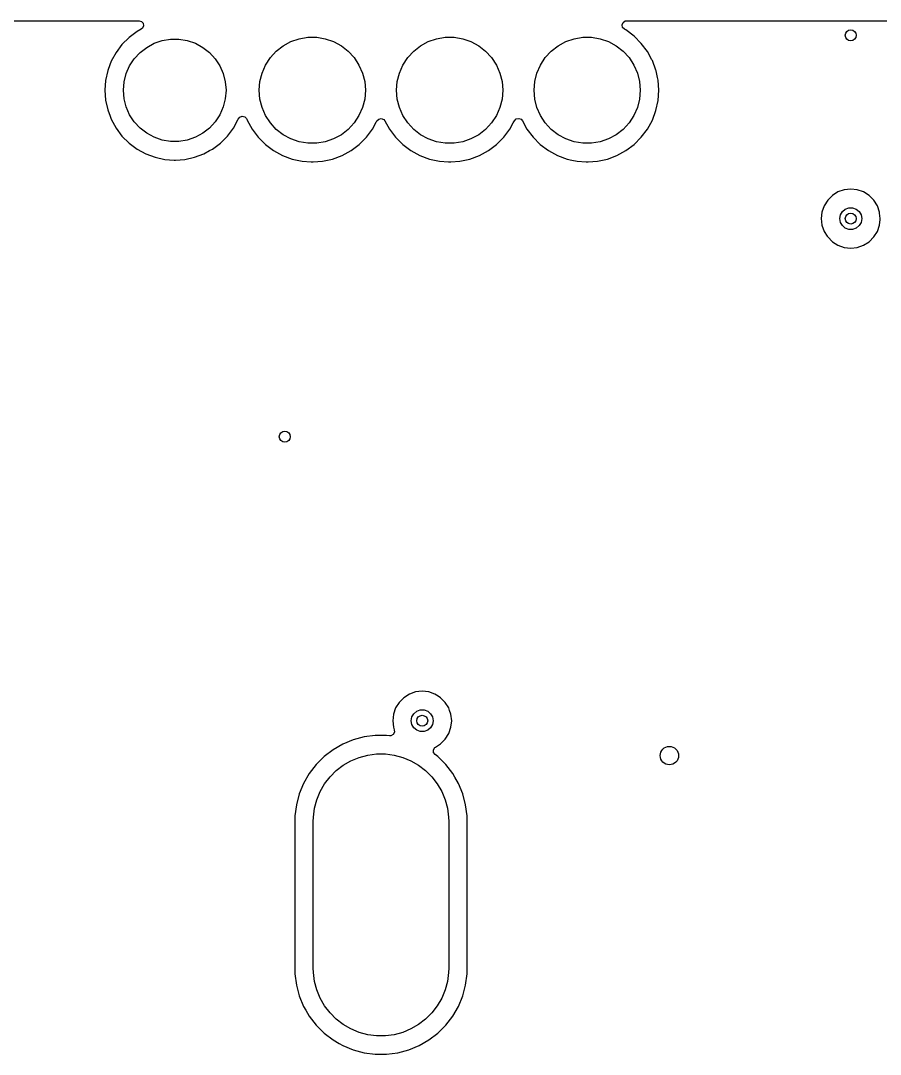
# Model space of a CAD drawing. Extents: x 280 to 530, y -238 to -79.
# Drawn here: x 305.4 to 328.87, y -134.86 to -106.66 of the extents above; entities that cross this region are included whole.
import ezdxf

# ---------------------------------------------------------------- set-up
doc = ezdxf.new("R2010")
doc.units = 0
doc.layers.add('BLACK', color=7, linetype='CONTINUOUS')

msp = doc.modelspace()

# ---------------------------------------------------------------- linework, layer by layer
at = {"layer": 'BLACK', "linetype": 'CONTINUOUS'}
for p, q in [((296.358926, -106.6605), (308.632266, -106.6605)), ((308.632266, -106.6605), (308.699305, -106.680185)), ((308.725979, -106.865703), (308.691693, -106.893332)), ((308.699305, -106.680185), (308.74506, -106.732989)), ((308.755004, -106.802147), (308.725979, -106.865703)), ((308.74506, -106.732989), (308.755004, -106.802147)), ((321.818378, -106.775653), (321.842795, -106.710189)), ((321.833229, -106.843926), (321.818378, -106.775653)), ((321.882635, -106.893332), (321.833229, -106.843926)), ((321.842795, -106.710189), (321.898729, -106.668318)), ((321.898729, -106.668318), (321.942062, -106.6605)), ((321.942062, -106.6605), (334.607092, -106.6605)), ((308.357247, -107.120038), (308.165038, -107.312247)), ((308.357259, -107.120028), (308.357247, -107.120038)), ((308.574891, -106.95711), (308.357259, -107.120028)), ((308.574892, -106.957109), (308.574891, -106.95711)), ((308.691693, -106.893332), (308.574892, -106.957109)), ((312.777542, -107.232129), (313.004046, -107.15437)), ((313.004046, -107.15437), (313.24026, -107.114952)), ((313.24026, -107.114952), (313.47974, -107.114952)), ((313.47974, -107.114952), (313.715954, -107.15437)), ((313.715954, -107.15437), (313.942458, -107.232129)), ((316.527542, -107.232129), (316.754046, -107.15437)), ((316.754046, -107.15437), (316.99026, -107.114952)), ((316.99026, -107.114952), (317.22974, -107.114952)), ((317.22974, -107.114952), (317.465954, -107.15437)), ((317.465954, -107.15437), (317.692458, -107.232129)), ((320.282542, -107.232129), (320.509046, -107.15437)), ((320.509046, -107.15437), (320.74526, -107.114952)), ((320.74526, -107.114952), (320.98474, -107.114952)), ((320.98474, -107.114952), (321.220954, -107.15437)), ((321.220954, -107.15437), (321.447458, -107.232129)), ((321.922207, -106.91494), (321.882635, -106.893332)), ((321.922215, -106.914945), (321.922207, -106.91494)), ((322.14556, -107.082138), (321.922215, -106.914945)), ((322.145578, -107.082154), (322.14556, -107.082138)), ((322.342845, -107.279421), (322.145578, -107.082154)), ((308.165028, -107.312259), (308.00211, -107.529891)), ((308.165038, -107.312247), (308.165028, -107.312259)), ((308.656806, -107.529987), (308.839273, -107.387967)), ((308.839273, -107.387967), (309.042626, -107.277917)), ((309.042626, -107.277917), (309.26132, -107.20284)), ((309.26132, -107.20284), (309.489389, -107.164782)), ((309.489389, -107.164782), (309.720611, -107.164782)), ((309.720611, -107.164782), (309.94868, -107.20284)), ((309.94868, -107.20284), (310.167374, -107.277917)), ((310.167374, -107.277917), (310.370727, -107.387967)), ((310.370727, -107.387967), (310.553194, -107.529987)), ((312.377942, -107.4932), (312.566925, -107.346109)), ((312.566925, -107.346109), (312.777542, -107.232129)), ((313.942458, -107.232129), (314.153075, -107.346109)), ((314.153075, -107.346109), (314.342058, -107.4932)), ((316.127942, -107.4932), (316.316925, -107.346109)), ((316.316925, -107.346109), (316.527542, -107.232129)), ((317.692458, -107.232129), (317.903075, -107.346109)), ((317.903075, -107.346109), (318.092058, -107.4932)), ((319.882942, -107.4932), (320.071925, -107.346109)), ((320.071925, -107.346109), (320.282542, -107.232129)), ((321.447458, -107.232129), (321.658075, -107.346109)), ((321.658075, -107.346109), (321.847058, -107.4932)), ((322.342861, -107.279439), (322.342845, -107.279421)), ((322.510054, -107.502784), (322.342861, -107.279439)), ((308.002109, -107.529892), (307.87183, -107.76848)), ((308.00211, -107.529891), (308.002109, -107.529892)), ((308.373737, -107.893674), (308.500203, -107.700102)), ((308.500203, -107.700102), (308.656806, -107.529987)), ((310.553194, -107.529987), (310.709797, -107.700102)), ((310.709797, -107.700102), (310.836263, -107.893674)), ((312.084763, -107.869876), (312.215746, -107.669392)), ((312.215746, -107.669392), (312.377942, -107.4932)), ((314.342058, -107.4932), (314.504254, -107.669392)), ((314.504254, -107.669392), (314.635237, -107.869876)), ((315.834763, -107.869876), (315.965746, -107.669392)), ((315.965746, -107.669392), (316.127942, -107.4932)), ((318.092058, -107.4932), (318.254254, -107.669392)), ((318.254254, -107.669392), (318.385237, -107.869876)), ((319.589763, -107.869876), (319.720746, -107.669392)), ((319.720746, -107.669392), (319.882942, -107.4932)), ((321.847058, -107.4932), (322.009254, -107.669392)), ((322.009254, -107.669392), (322.140237, -107.869876)), ((322.510059, -107.502792), (322.510054, -107.502784)), ((322.634065, -107.729892), (322.510059, -107.502792)), ((307.836045, -107.864425), (307.776825, -108.023199)), ((307.87183, -107.76848), (307.836045, -107.864425)), ((308.280856, -108.105421), (308.373737, -107.893674)), ((310.836263, -107.893674), (310.929144, -108.105421)), ((311.988565, -108.089186), (312.084763, -107.869876)), ((314.635237, -107.869876), (314.731435, -108.089186)), ((315.738565, -108.089186), (315.834763, -107.869876)), ((318.385237, -107.869876), (318.481435, -108.089186)), ((319.493565, -108.089186), (319.589763, -107.869876)), ((322.140237, -107.869876), (322.236435, -108.089186)), ((322.643769, -107.747663), (322.634065, -107.729892)), ((322.741271, -108.009077), (322.643769, -107.747663)), ((307.776823, -108.023206), (307.71904, -108.288832)), ((307.776824, -108.023202), (307.776823, -108.023206)), ((307.776825, -108.023199), (307.776824, -108.023202)), ((308.224094, -108.329568), (308.280856, -108.105421)), ((310.929144, -108.105421), (310.985906, -108.329568)), ((311.929776, -108.321338), (311.988565, -108.089186)), ((314.731435, -108.089186), (314.790224, -108.321338)), ((315.679776, -108.321338), (315.738565, -108.089186)), ((318.481435, -108.089186), (318.540224, -108.321338)), ((319.434776, -108.321338), (319.493565, -108.089186)), ((322.236435, -108.089186), (322.295224, -108.321338)), ((322.745463, -108.028347), (322.741271, -108.009077)), ((322.786007, -108.214726), (322.745463, -108.028347)), ((322.800578, -108.281706), (322.786007, -108.214726)), ((322.820482, -108.56), (322.800578, -108.281706)), ((307.719039, -108.288839), (307.699645, -108.559998)), ((307.699645, -108.559998), (307.699645, -108.560001)), ((307.699645, -108.560001), (307.719039, -108.83116)), ((307.71904, -108.288832), (307.719039, -108.288839)), ((308.205, -108.56), (308.224094, -108.329568)), ((308.224094, -108.790432), (308.205, -108.56)), ((310.985906, -108.329568), (311.005, -108.56)), ((311.005, -108.56), (310.985906, -108.790432)), ((311.91, -108.56), (311.929776, -108.321338)), ((311.929776, -108.798662), (311.91, -108.56)), ((314.790224, -108.321338), (314.81, -108.56)), ((314.81, -108.56), (314.790224, -108.798662)), ((315.66, -108.56), (315.679776, -108.321338)), ((315.679776, -108.798662), (315.66, -108.56)), ((318.540224, -108.321338), (318.56, -108.56)), ((318.56, -108.56), (318.540224, -108.798662)), ((319.415, -108.56), (319.434776, -108.321338)), ((319.434776, -108.798662), (319.415, -108.56)), ((322.295224, -108.321338), (322.315, -108.56)), ((322.315, -108.56), (322.295224, -108.798662)), ((322.800578, -108.838294), (322.820482, -108.56)), ((307.719039, -108.83116), (307.71904, -108.831167)), ((307.71904, -108.831167), (307.776823, -109.096793)), ((308.280856, -109.014579), (308.224094, -108.790432)), ((310.985906, -108.790432), (310.929144, -109.014579)), ((311.988565, -109.030814), (311.929776, -108.798662)), ((314.790224, -108.798662), (314.731435, -109.030814)), ((315.738565, -109.030814), (315.679776, -108.798662)), ((318.540224, -108.798662), (318.481435, -109.030814)), ((319.493565, -109.030814), (319.434776, -108.798662)), ((322.295224, -108.798662), (322.236435, -109.030814)), ((322.741271, -109.110923), (322.800578, -108.838294)), ((307.776823, -109.096793), (307.776825, -109.096801)), ((307.776825, -109.096801), (307.840394, -109.267236)), ((308.373737, -109.226326), (308.280856, -109.014579)), ((310.929144, -109.014579), (310.836263, -109.226326)), ((312.084763, -109.250124), (311.988565, -109.030814)), ((314.731435, -109.030814), (314.635237, -109.250124)), ((315.834763, -109.250124), (315.738565, -109.030814)), ((318.481435, -109.030814), (318.385237, -109.250124)), ((319.589763, -109.250124), (319.493565, -109.030814)), ((322.236435, -109.030814), (322.140237, -109.250124)), ((322.643769, -109.372337), (322.741271, -109.110923)), ((307.840394, -109.267236), (307.87183, -109.351519)), ((307.87183, -109.351519), (308.002109, -109.590107)), ((308.500203, -109.419898), (308.373737, -109.226326)), ((310.836263, -109.226326), (310.709797, -109.419898)), ((311.207887, -109.590113), (311.338172, -109.351513)), ((311.338172, -109.351513), (311.339636, -109.347587)), ((311.339636, -109.347587), (311.381505, -109.291654)), ((311.381505, -109.291654), (311.446969, -109.267236)), ((311.446969, -109.267236), (311.515243, -109.282087)), ((311.515243, -109.282087), (311.564649, -109.331491)), ((311.564649, -109.331491), (311.572, -109.347587)), ((311.572, -109.347587), (311.581231, -109.372338)), ((311.581231, -109.372338), (311.581233, -109.372342)), ((311.581233, -109.372342), (311.71494, -109.617207)), ((312.215746, -109.450608), (312.084763, -109.250124)), ((314.635237, -109.250124), (314.504254, -109.450608)), ((315.107375, -109.429828), (315.126168, -109.395414)), ((315.126168, -109.395414), (315.175573, -109.346009)), ((315.175573, -109.346009), (315.243846, -109.331157)), ((315.243846, -109.331157), (315.30931, -109.355574)), ((315.30931, -109.355574), (315.343832, -109.395414)), ((315.343832, -109.395414), (315.46494, -109.617207)), ((315.965746, -109.450608), (315.834763, -109.250124)), ((318.385237, -109.250124), (318.254254, -109.450608)), ((318.845533, -109.451518), (318.878668, -109.390836)), ((318.878668, -109.390836), (318.928073, -109.341431)), ((318.928073, -109.341431), (318.996346, -109.326579)), ((318.996346, -109.326579), (319.061811, -109.350996)), ((319.061811, -109.350996), (319.096332, -109.390836)), ((319.096332, -109.390836), (319.21994, -109.617207)), ((319.720746, -109.450608), (319.589763, -109.250124)), ((322.140237, -109.250124), (322.009254, -109.450608)), ((322.510056, -109.617213), (322.643769, -109.372337)), ((308.002109, -109.590107), (308.00211, -109.590108)), ((308.00211, -109.590108), (308.002113, -109.590113)), ((308.002113, -109.590113), (308.165029, -109.807742)), ((308.656806, -109.590013), (308.500203, -109.419898)), ((308.839273, -109.732033), (308.656806, -109.590013)), ((310.553194, -109.590013), (310.370727, -109.732033)), ((310.709797, -109.419898), (310.553194, -109.590013)), ((311.044971, -109.807742), (311.207887, -109.590113)), ((311.71494, -109.617207), (311.714945, -109.617215)), ((311.714945, -109.617215), (311.882138, -109.84056)), ((312.377942, -109.6268), (312.215746, -109.450608)), ((312.566925, -109.773891), (312.377942, -109.6268)), ((314.342058, -109.6268), (314.153075, -109.773891)), ((314.504254, -109.450608), (314.342058, -109.6268)), ((314.837855, -109.840568), (315.005056, -109.617213)), ((315.005056, -109.617213), (315.107375, -109.429828)), ((315.46494, -109.617207), (315.464945, -109.617215)), ((315.464945, -109.617215), (315.632138, -109.84056)), ((316.127942, -109.6268), (315.965746, -109.450608)), ((316.316925, -109.773891), (316.127942, -109.6268)), ((318.092058, -109.6268), (317.903075, -109.773891)), ((318.254254, -109.450608), (318.092058, -109.6268)), ((318.587855, -109.840568), (318.755056, -109.617213)), ((318.755056, -109.617213), (318.845533, -109.451518)), ((319.21994, -109.617207), (319.219945, -109.617215)), ((319.219945, -109.617215), (319.387138, -109.84056)), ((319.882942, -109.6268), (319.720746, -109.450608)), ((320.071925, -109.773891), (319.882942, -109.6268)), ((321.847058, -109.6268), (321.658075, -109.773891)), ((322.009254, -109.450608), (321.847058, -109.6268)), ((322.342855, -109.840568), (322.510056, -109.617213)), ((308.165029, -109.807742), (308.165033, -109.807746)), ((308.165033, -109.807746), (308.165038, -109.807752)), ((308.165038, -109.807752), (308.357247, -109.999961)), ((309.042626, -109.842083), (308.839273, -109.732033)), ((309.26132, -109.91716), (309.042626, -109.842083)), ((309.489389, -109.955218), (309.26132, -109.91716)), ((309.720611, -109.955218), (309.489389, -109.955218)), ((309.94868, -109.91716), (309.720611, -109.955218)), ((310.167374, -109.842083), (309.94868, -109.91716)), ((310.370727, -109.732033), (310.167374, -109.842083)), ((310.852742, -109.999971), (311.044971, -109.807742)), ((311.882138, -109.84056), (311.882154, -109.840578)), ((311.882154, -109.840578), (312.079421, -110.037845)), ((312.777542, -109.887871), (312.566925, -109.773891)), ((313.004046, -109.96563), (312.777542, -109.887871)), ((313.24026, -110.005048), (313.004046, -109.96563)), ((313.715954, -109.96563), (313.47974, -110.005048)), ((313.942458, -109.887871), (313.715954, -109.96563)), ((314.153075, -109.773891), (313.942458, -109.887871)), ((314.640568, -110.037855), (314.837855, -109.840568)), ((315.632138, -109.84056), (315.632154, -109.840578)), ((315.632154, -109.840578), (315.829421, -110.037845)), ((316.527542, -109.887871), (316.316925, -109.773891)), ((316.754046, -109.96563), (316.527542, -109.887871)), ((316.99026, -110.005048), (316.754046, -109.96563)), ((317.465954, -109.96563), (317.22974, -110.005048)), ((317.692458, -109.887871), (317.465954, -109.96563)), ((317.903075, -109.773891), (317.692458, -109.887871)), ((318.390568, -110.037855), (318.587855, -109.840568)), ((319.387138, -109.84056), (319.387154, -109.840578)), ((319.387154, -109.840578), (319.584421, -110.037845)), ((320.282542, -109.887871), (320.071925, -109.773891)), ((320.509046, -109.96563), (320.282542, -109.887871)), ((320.74526, -110.005048), (320.509046, -109.96563)), ((321.220954, -109.96563), (320.98474, -110.005048)), ((321.447458, -109.887871), (321.220954, -109.96563)), ((321.658075, -109.773891), (321.447458, -109.887871)), ((322.145568, -110.037855), (322.342855, -109.840568)), ((308.357247, -109.999961), (308.357253, -109.999966)), ((308.357253, -109.999966), (308.357258, -109.999971)), ((308.357258, -109.999971), (308.574887, -110.162887)), ((308.574887, -110.162887), (308.574891, -110.162889)), ((308.574891, -110.162889), (308.574892, -110.16289)), ((308.574892, -110.16289), (308.813481, -110.293169)), ((310.396519, -110.293169), (310.557886, -110.205056)), ((310.557886, -110.205056), (310.635113, -110.162887)), ((310.635113, -110.162887), (310.852742, -109.999971)), ((312.079421, -110.037845), (312.079439, -110.037861)), ((312.079439, -110.037861), (312.302784, -110.205054)), ((312.302784, -110.205054), (312.302792, -110.205059)), ((312.302792, -110.205059), (312.547657, -110.338766)), ((313.47974, -110.005048), (313.24026, -110.005048)), ((314.172337, -110.338769), (314.417213, -110.205056)), ((314.417213, -110.205056), (314.640568, -110.037855)), ((315.829421, -110.037845), (315.829439, -110.037861)), ((315.829439, -110.037861), (316.052784, -110.205054)), ((316.052784, -110.205054), (316.052792, -110.205059)), ((316.052792, -110.205059), (316.297657, -110.338766)), ((317.22974, -110.005048), (316.99026, -110.005048)), ((317.922337, -110.338769), (318.167213, -110.205056)), ((318.167213, -110.205056), (318.390568, -110.037855)), ((319.584421, -110.037845), (319.584439, -110.037861)), ((319.584439, -110.037861), (319.807784, -110.205054)), ((319.807784, -110.205054), (319.807792, -110.205059)), ((319.807792, -110.205059), (320.052657, -110.338766)), ((320.98474, -110.005048), (320.74526, -110.005048)), ((321.677337, -110.338769), (321.922213, -110.205056)), ((321.922213, -110.205056), (322.145568, -110.037855)), ((308.813481, -110.293169), (308.81348, -110.293169)), ((308.81348, -110.293169), (308.813484, -110.29317)), ((308.813484, -110.29317), (308.813487, -110.293172)), ((308.813487, -110.293172), (309.068199, -110.388175)), ((309.068199, -110.388175), (309.33384, -110.445961)), ((309.33384, -110.445961), (309.585605, -110.463967)), ((309.585605, -110.463967), (309.604999, -110.465355)), ((309.604999, -110.465355), (309.605, -110.465355)), ((309.605, -110.465355), (309.605001, -110.465355)), ((309.605001, -110.465355), (309.6231, -110.46406)), ((309.6231, -110.46406), (309.87616, -110.445961)), ((309.87616, -110.445961), (310.141801, -110.388175)), ((310.141801, -110.388175), (310.396513, -110.293172)), ((310.396513, -110.293172), (310.396517, -110.293169)), ((310.396517, -110.293169), (310.396519, -110.293169)), ((312.547657, -110.338766), (312.547661, -110.338768)), ((312.547661, -110.338768), (312.547663, -110.338769)), ((312.547663, -110.338769), (312.809077, -110.436271)), ((312.809077, -110.436271), (312.942774, -110.465355)), ((312.942774, -110.465355), (313.0817, -110.495577)), ((313.0817, -110.495577), (313.081702, -110.495577)), ((313.081702, -110.495577), (313.081706, -110.495578)), ((313.081706, -110.495578), (313.329014, -110.513265)), ((313.329014, -110.513265), (313.359999, -110.515482)), ((313.359999, -110.515482), (313.36, -110.515482)), ((313.36, -110.515482), (313.360001, -110.515482)), ((313.360001, -110.515482), (313.387881, -110.513487)), ((313.387881, -110.513487), (313.638294, -110.495578)), ((313.638294, -110.495578), (313.910923, -110.436271)), ((313.910923, -110.436271), (314.172337, -110.338769)), ((316.297657, -110.338766), (316.297661, -110.338768)), ((316.297661, -110.338768), (316.297663, -110.338769)), ((316.297663, -110.338769), (316.559077, -110.436271)), ((316.559077, -110.436271), (316.692774, -110.465355)), ((316.692774, -110.465355), (316.8317, -110.495577)), ((316.8317, -110.495577), (316.831702, -110.495577)), ((316.831702, -110.495577), (316.831706, -110.495578)), ((316.831706, -110.495578), (317.079014, -110.513265)), ((317.079014, -110.513265), (317.109999, -110.515482)), ((317.109999, -110.515482), (317.11, -110.515482)), ((317.11, -110.515482), (317.110001, -110.515482)), ((317.110001, -110.515482), (317.137881, -110.513487)), ((317.137881, -110.513487), (317.388294, -110.495578)), ((317.388294, -110.495578), (317.660923, -110.436271)), ((317.660923, -110.436271), (317.922337, -110.338769)), ((320.052657, -110.338766), (320.052661, -110.338768)), ((320.052661, -110.338768), (320.052663, -110.338769)), ((320.052663, -110.338769), (320.314077, -110.436271)), ((320.314077, -110.436271), (320.447774, -110.465355)), ((320.447774, -110.465355), (320.5867, -110.495577)), ((320.5867, -110.495577), (320.586702, -110.495577)), ((320.586702, -110.495577), (320.586706, -110.495578)), ((320.586706, -110.495578), (320.834014, -110.513265)), ((320.834014, -110.513265), (320.864999, -110.515482)), ((320.864999, -110.515482), (320.865, -110.515482)), ((320.865, -110.515482), (320.865001, -110.515482)), ((320.865001, -110.515482), (320.892881, -110.513487)), ((320.892881, -110.513487), (321.143294, -110.495578)), ((321.143294, -110.495578), (321.415923, -110.436271)), ((321.415923, -110.436271), (321.677337, -110.338769)), ((327.710476, -111.334211), (327.557737, -111.430184)), ((327.880745, -111.274631), (327.710476, -111.334211)), ((327.88075, -111.27463), (327.880745, -111.274631)), ((328.059996, -111.254435), (327.88075, -111.27463)), ((328.060004, -111.254435), (328.059996, -111.254435)), ((328.239249, -111.27463), (328.060004, -111.254435)), ((328.239254, -111.274631), (328.239249, -111.27463)), ((328.409523, -111.334211), (328.239254, -111.274631)), ((328.562262, -111.430184), (328.409523, -111.334211)), ((327.430184, -111.557737), (327.334211, -111.710476)), ((327.557737, -111.430184), (327.430184, -111.557737)), ((328.689816, -111.557738), (328.562262, -111.430184)), ((328.785789, -111.710478), (328.689816, -111.557738)), ((327.27463, -111.88075), (327.254435, -112.059996)), ((327.274631, -111.880745), (327.27463, -111.88075)), ((327.334211, -111.710476), (327.274631, -111.880745)), ((327.778092, -111.957394), (327.830187, -111.867164)), ((327.830187, -111.867164), (327.91, -111.800192)), ((327.91, -111.800192), (328.007906, -111.764558)), ((328.007906, -111.764558), (328.112094, -111.764558)), ((328.112094, -111.764558), (328.21, -111.800192)), ((328.21, -111.800192), (328.289813, -111.867164)), ((328.289813, -111.867164), (328.341908, -111.957394)), ((328.845368, -111.880745), (328.785789, -111.710478)), ((328.845369, -111.88075), (328.845368, -111.880745)), ((328.848664, -111.909996), (328.845369, -111.88075)), ((328.865565, -112.059996), (328.848664, -111.909996)), ((327.254435, -112.059996), (327.254435, -112.060003)), ((327.254435, -112.060003), (327.27463, -112.239249)), ((327.76, -112.06), (327.778092, -111.957394)), ((327.778092, -112.162606), (327.76, -112.06)), ((327.830187, -112.252836), (327.778092, -112.162606)), ((328.341908, -112.162606), (328.289813, -112.252836)), ((328.341908, -111.957394), (328.36, -112.06)), ((328.36, -112.06), (328.341908, -112.162606)), ((328.845368, -112.239255), (328.862269, -112.089254)), ((328.862269, -112.089254), (328.865565, -112.060003)), ((328.865565, -112.060003), (328.865565, -112.059996)), ((327.27463, -112.239249), (327.274631, -112.239254)), ((327.274631, -112.239254), (327.334211, -112.409523)), ((327.334211, -112.409523), (327.41608, -112.539815)), ((327.91, -112.319808), (327.830187, -112.252836)), ((328.007906, -112.355442), (327.91, -112.319808)), ((328.112094, -112.355442), (328.007906, -112.355442)), ((328.21, -112.319808), (328.112094, -112.355442)), ((328.289813, -112.252836), (328.21, -112.319808)), ((328.689816, -112.562262), (328.785789, -112.409522)), ((328.785789, -112.409522), (328.845368, -112.239255)), ((327.41608, -112.539815), (327.430184, -112.562262)), ((327.430184, -112.562262), (327.557738, -112.689816)), ((327.557738, -112.689816), (327.710478, -112.785789)), ((327.710478, -112.785789), (327.880745, -112.845368)), ((328.239255, -112.845368), (328.409522, -112.785789)), ((328.409522, -112.785789), (328.562262, -112.689816)), ((328.562262, -112.689816), (328.689816, -112.562262)), ((327.880745, -112.845368), (327.88075, -112.845369)), ((327.88075, -112.845369), (328.059996, -112.865565)), ((328.059996, -112.865565), (328.06, -112.865565)), ((328.06, -112.865565), (328.060004, -112.865565)), ((328.060004, -112.865565), (328.239249, -112.845369)), ((328.239249, -112.845369), (328.239252, -112.845368)), ((328.239252, -112.845368), (328.239255, -112.845368)), ((315.857737, -125.130184), (315.730184, -125.257737)), ((316.010476, -125.034211), (315.857737, -125.130184)), ((316.180745, -124.974631), (316.010476, -125.034211)), ((316.18075, -124.97463), (316.180745, -124.974631)), ((316.359996, -124.954435), (316.18075, -124.97463)), ((316.360004, -124.954435), (316.359996, -124.954435)), ((316.539249, -124.97463), (316.360004, -124.954435)), ((316.539254, -124.974631), (316.539249, -124.97463)), ((316.709523, -125.034211), (316.539254, -124.974631)), ((316.799212, -125.090567), (316.709523, -125.034211)), ((316.862262, -125.130184), (316.799212, -125.090567)), ((316.989816, -125.257738), (316.862262, -125.130184)), ((315.634211, -125.410476), (315.574631, -125.580745)), ((315.730184, -125.257737), (315.634211, -125.410476)), ((316.21, -125.500192), (316.307906, -125.464558)), ((316.307906, -125.464558), (316.412094, -125.464558)), ((316.412094, -125.464558), (316.51, -125.500192)), ((317.085789, -125.410478), (316.989816, -125.257738)), ((317.110376, -125.480745), (317.085789, -125.410478)), ((317.145368, -125.580745), (317.110376, -125.480745)), ((315.57463, -125.58075), (315.554435, -125.759996)), ((315.554435, -125.759996), (315.554435, -125.760003)), ((315.554435, -125.760003), (315.57463, -125.939249)), ((315.574631, -125.580745), (315.57463, -125.58075)), ((316.06, -125.76), (316.078092, -125.657394)), ((316.078092, -125.862606), (316.06, -125.76)), ((316.078092, -125.657394), (316.130187, -125.567164)), ((316.130187, -125.567164), (316.21, -125.500192)), ((316.51, -125.500192), (316.589813, -125.567164)), ((316.589813, -125.567164), (316.641908, -125.657394)), ((316.641908, -125.657394), (316.66, -125.76)), ((316.66, -125.76), (316.641908, -125.862606)), ((317.145369, -125.58075), (317.145368, -125.580745)), ((317.165565, -125.759996), (317.145369, -125.58075)), ((317.145369, -125.939249), (317.165565, -125.760003)), ((317.165565, -125.760003), (317.165565, -125.759996)), ((315.57463, -125.939249), (315.574631, -125.939254)), ((315.574631, -125.939254), (315.59783, -126.005551)), ((315.59783, -126.005551), (315.601391, -126.07533)), ((316.130187, -125.952836), (316.078092, -125.862606)), ((316.21, -126.019808), (316.130187, -125.952836)), ((316.307906, -126.055442), (316.21, -126.019808)), ((316.51, -126.019808), (316.412094, -126.055442)), ((316.589813, -125.952836), (316.51, -126.019808)), ((316.641908, -125.862606), (316.589813, -125.952836)), ((317.085789, -126.109522), (317.145368, -125.939255)), ((317.145368, -125.939255), (317.145369, -125.939249)), ((314.477837, -126.279464), (314.193173, -126.397376)), ((314.775457, -126.199717), (314.477837, -126.279464)), ((315.08093, -126.159501), (314.775457, -126.199717)), ((315.080934, -126.1595), (315.08093, -126.159501)), ((315.08094, -126.1595), (315.080934, -126.1595)), ((315.38906, -126.1595), (315.08094, -126.1595)), ((315.389065, -126.1595), (315.38906, -126.1595)), ((315.38907, -126.159501), (315.389065, -126.1595)), ((315.464603, -126.169445), (315.38907, -126.159501)), ((315.504669, -126.168185), (315.464603, -126.169445)), ((315.566662, -126.135958), (315.504669, -126.168185)), ((315.601391, -126.07533), (315.566662, -126.135958)), ((316.412094, -126.055442), (316.307906, -126.055442)), ((316.862262, -126.389816), (316.989816, -126.262262)), ((316.989816, -126.262262), (317.085789, -126.109522)), ((313.926325, -126.551441), (313.681884, -126.739007)), ((314.193162, -126.397381), (313.926325, -126.551441)), ((314.193173, -126.397376), (314.193162, -126.397381)), ((316.667374, -126.554988), (316.701587, -126.494068)), ((316.671529, -126.624735), (316.667374, -126.554988)), ((316.701587, -126.494068), (316.722239, -126.477797)), ((316.722239, -126.477797), (316.862262, -126.389816)), ((313.681877, -126.739013), (313.464013, -126.956877)), ((313.681884, -126.739007), (313.681877, -126.739013)), ((314.207195, -126.971781), (314.416766, -126.850785)), ((314.416766, -126.850785), (314.640337, -126.758179)), ((314.640337, -126.758179), (314.874083, -126.695547)), ((314.874083, -126.695547), (315.114004, -126.663961)), ((315.114004, -126.663961), (315.355996, -126.663961)), ((315.355996, -126.663961), (315.595917, -126.695547)), ((315.595917, -126.695547), (315.829663, -126.758179)), ((315.829663, -126.758179), (316.053234, -126.850785)), ((316.053234, -126.850785), (316.262805, -126.971781)), ((316.712731, -126.681163), (316.671529, -126.624735)), ((316.788122, -126.739013), (316.712731, -126.681163)), ((317.005986, -126.956877), (316.788122, -126.739013)), ((313.464007, -126.956884), (313.276441, -127.201325)), ((313.464013, -126.956877), (313.464007, -126.956884)), ((313.844096, -127.29021), (314.01521, -127.119096)), ((314.01521, -127.119096), (314.207195, -126.971781)), ((316.262805, -126.971781), (316.45479, -127.119096)), ((316.45479, -127.119096), (316.625904, -127.29021)), ((317.005991, -126.956883), (317.005986, -126.956877)), ((317.193562, -127.20133), (317.005991, -126.956883)), ((313.276441, -127.201325), (313.122381, -127.468162)), ((313.696781, -127.482195), (313.844096, -127.29021)), ((316.625904, -127.29021), (316.773219, -127.482195)), ((317.251294, -127.301325), (317.193562, -127.20133)), ((317.347618, -127.468162), (317.251294, -127.301325)), ((313.122376, -127.468173), (313.004464, -127.752837)), ((313.122381, -127.468162), (313.122376, -127.468173)), ((313.483179, -127.915337), (313.575785, -127.691766)), ((313.575785, -127.691766), (313.696781, -127.482195)), ((316.773219, -127.482195), (316.894215, -127.691766)), ((316.894215, -127.691766), (316.986821, -127.915337)), ((317.34762, -127.468167), (317.347618, -127.468162)), ((317.347622, -127.46817), (317.34762, -127.468167)), ((317.465535, -127.752836), (317.347622, -127.46817)), ((313.004464, -127.752837), (312.924717, -128.050457)), ((313.420547, -128.149083), (313.483179, -127.915337)), ((316.986821, -127.915337), (317.049453, -128.149083)), ((317.545282, -128.050456), (317.465535, -127.752836)), ((312.924717, -128.050457), (312.884501, -128.35593)), ((313.388961, -128.389004), (313.420547, -128.149083)), ((317.049453, -128.149083), (317.081039, -128.389004)), ((317.5855, -128.35594), (317.545282, -128.050456)), ((312.884501, -128.35593), (312.8845, -128.355946)), ((312.8845, -128.355946), (312.8845, -132.664053)), ((313.385, -128.51), (313.388961, -128.389004)), ((313.385, -132.51), (313.385, -128.51)), ((317.081039, -128.389004), (317.085, -128.51)), ((317.085, -128.51), (317.085, -132.51)), ((317.5855, -128.555946), (317.5855, -128.35594)), ((317.5855, -132.66406), (317.5855, -128.555946)), ((313.388961, -132.630996), (313.385, -132.51)), ((317.085, -132.51), (317.081039, -132.630996)), ((312.8845, -132.664053), (312.884501, -132.664069)), ((312.884501, -132.664069), (312.924717, -132.969542)), ((313.420547, -132.870917), (313.388961, -132.630996)), ((317.081039, -132.630996), (317.049453, -132.870917)), ((317.545282, -132.969544), (317.5855, -132.66406)), ((312.924717, -132.969542), (313.004464, -133.267162)), ((313.483179, -133.104663), (313.420547, -132.870917)), ((317.049453, -132.870917), (316.986821, -133.104663)), ((317.465535, -133.267164), (317.545282, -132.969544)), ((313.004464, -133.267162), (313.122376, -133.551826)), ((313.575785, -133.328234), (313.483179, -133.104663)), ((313.696781, -133.537805), (313.575785, -133.328234)), ((316.894215, -133.328234), (316.773219, -133.537805)), ((316.986821, -133.104663), (316.894215, -133.328234)), ((317.347622, -133.55183), (317.465535, -133.267164)), ((313.122376, -133.551826), (313.122381, -133.551837)), ((313.122381, -133.551837), (313.180113, -133.65183)), ((313.180113, -133.65183), (313.276438, -133.81867)), ((313.844096, -133.72979), (313.696781, -133.537805)), ((316.773219, -133.537805), (316.625904, -133.72979)), ((317.193562, -133.81867), (317.347622, -133.55183)), ((313.276438, -133.81867), (313.27644, -133.818673)), ((313.27644, -133.818673), (313.276441, -133.818674)), ((313.276441, -133.818674), (313.464007, -134.063115)), ((314.01521, -133.900904), (313.844096, -133.72979)), ((314.207195, -134.048219), (314.01521, -133.900904)), ((316.45479, -133.900904), (316.262805, -134.048219)), ((316.625904, -133.72979), (316.45479, -133.900904)), ((317.005991, -134.063117), (317.193562, -133.81867)), ((313.464007, -134.063115), (313.464013, -134.063122)), ((313.464013, -134.063122), (313.681877, -134.280986)), ((314.416766, -134.169215), (314.207195, -134.048219)), ((314.640337, -134.261821), (314.416766, -134.169215)), ((316.053234, -134.169215), (315.829663, -134.261821)), ((316.262805, -134.048219), (316.053234, -134.169215)), ((316.788117, -134.280991), (317.005991, -134.063117)), ((313.681877, -134.280986), (313.681883, -134.280991)), ((313.681883, -134.280991), (313.92633, -134.468562)), ((313.92633, -134.468562), (314.09783, -134.567578)), ((314.874083, -134.324453), (314.640337, -134.261821)), ((315.114004, -134.356039), (314.874083, -134.324453)), ((315.355996, -134.356039), (315.114004, -134.356039)), ((315.595917, -134.324453), (315.355996, -134.356039)), ((315.829663, -134.261821), (315.595917, -134.324453)), ((316.27683, -134.622622), (316.54367, -134.468562)), ((316.54367, -134.468562), (316.788117, -134.280991)), ((314.09783, -134.567578), (314.193162, -134.622618)), ((314.193162, -134.622618), (314.193167, -134.62262)), ((314.193167, -134.62262), (314.19317, -134.622622)), ((314.19317, -134.622622), (314.477836, -134.740535)), ((314.477836, -134.740535), (314.775456, -134.820282)), ((315.694544, -134.820282), (315.992164, -134.740535)), ((315.992164, -134.740535), (316.27683, -134.622622)), ((314.775456, -134.820282), (315.08094, -134.8605)), ((315.08094, -134.8605), (315.080947, -134.8605)), ((315.080947, -134.8605), (315.389053, -134.8605)), ((315.389053, -134.8605), (315.38906, -134.8605)), ((315.38906, -134.8605), (315.694544, -134.820282))]:
    msp.add_line(p, q, dxfattribs=at)
at = {"layer": 'BLACK'}
for centre, radius in [((328.06, -107.06), 0.15), ((328.06, -112.06), 0.15), ((312.61, -118.01), 0.15), ((316.36, -125.76), 0.15), ((323.11, -126.71), 0.25)]:
    msp.add_circle(centre, radius, dxfattribs=at)

doc.saveas('drawing.dxf')
